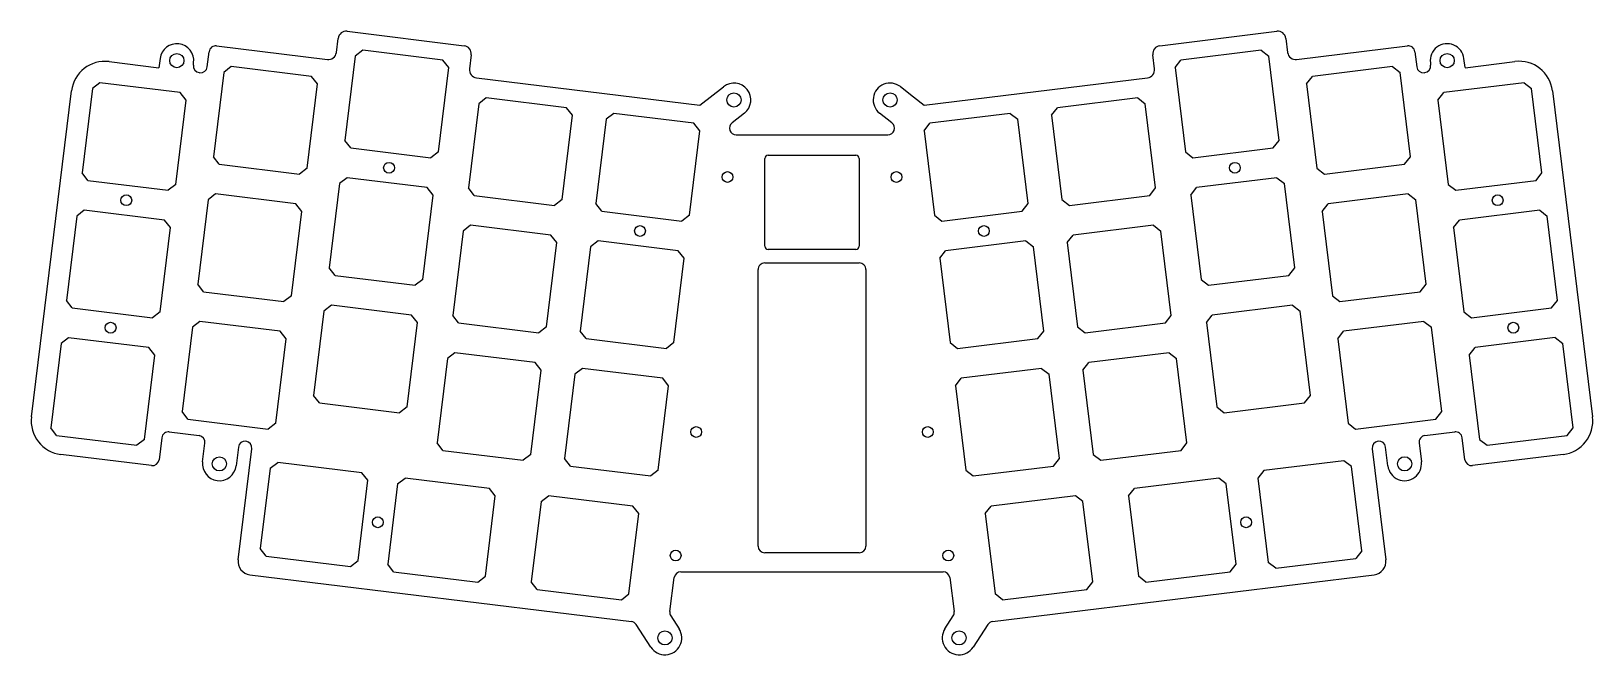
# Model space of a CAD drawing. Extents: x -116 to 116, y -67 to 25.
import ezdxf

# ---------------------------------------------------------------- set-up
doc = ezdxf.new("R2010")
doc.units = 0
doc.layers.add('BLACK', color=7, linetype='CONTINUOUS')

msp = doc.modelspace()

# ---------------------------------------------------------------- linework, layer by layer
at = {"layer": 'BLACK', "linetype": 'CONTINUOUS'}
for p, q in [((-88.310454, 23.192398), (-71.888603, 21.176048)), ((-70.5513, 22.220858), (-70.293851, 24.317614)), ((-68.956555, 25.362425), (-51.586995, 23.229712)), ((51.596987, 23.233771), (68.966547, 25.366484)), ((70.303843, 24.321673), (70.561292, 22.224917)), ((71.898595, 21.180107), (88.320446, 23.196457)), ((-104.266951, 20.872367), (-96.873585, 19.964576)), ((-96.707343, 21.318505), (-96.873141, 19.968193)), ((-89.698308, 20.094744), (-89.42487, 22.321721)), ((-67.762651, 21.678349), (-69.298205, 9.172268)), ((-66.648236, 22.549026), (-67.762651, 21.678349)), ((-54.737682, 21.086594), (-66.648236, 22.549026)), ((-53.867005, 19.972178), (-54.737682, 21.086594)), ((-50.542183, 21.892414), (-50.799633, 19.795659)), ((50.809625, 19.799718), (50.552175, 21.896473)), ((53.867006, 19.972178), (54.737683, 21.086594)), ((66.648237, 22.549026), (54.737683, 21.086594)), ((66.648237, 22.549026), (67.762652, 21.678349)), ((69.298206, 9.172268), (67.762652, 21.678349)), ((89.434862, 22.32578), (89.7083, 20.098803)), ((96.883133, 19.972252), (96.717335, 21.322564)), ((96.883577, 19.968635), (104.276943, 20.876426)), ((-91.763427, 20.348309), (-91.719499, 20.706075)), ((-90.892751, 19.233893), (-90.812724, 19.224067)), ((-87.251058, 19.272959), (-88.786612, 6.766878)), ((-86.136643, 20.143636), (-87.251058, 19.272959)), ((-74.226089, 18.681204), (-86.136643, 20.143636)), ((-73.355412, 17.566788), (-74.226089, 18.681204)), ((-55.402559, 7.466097), (-53.867005, 19.972178)), ((53.867006, 19.972178), (55.40256, 7.466097)), ((73.355413, 17.566788), (74.22609, 18.681204)), ((86.136644, 20.143636), (74.22609, 18.681204)), ((86.136644, 20.143636), (87.251059, 19.272959)), ((88.786613, 6.766878), (87.251059, 19.272959)), ((90.822716, 19.228126), (90.902743, 19.237952)), ((91.729491, 20.710134), (91.773419, 20.352368)), ((-115.775913, -31.833057), (-109.839029, 16.518983)), ((-106.739465, 16.867569), (-108.275019, 4.361488)), ((-105.62505, 17.738246), (-106.739465, 16.867569)), ((-93.714496, 16.275814), (-105.62505, 17.738246)), ((-92.843819, 15.161398), (-93.714496, 16.275814)), ((-74.890966, 5.060707), (-73.355412, 17.566788)), ((-49.75482, 18.458361), (-16.636841, 14.391983)), ((-16.636841, 14.391983), (-13.114461, 17.14917)), ((13.124453, 17.153232), (15.069731, 15.628211)), ((16.646833, 14.396042), (49.764812, 18.46242)), ((73.355413, 17.566788), (74.890967, 5.060707)), ((92.84382, 15.161398), (93.714497, 16.275814)), ((105.625051, 17.738246), (93.714497, 16.275814)), ((105.625051, 17.738246), (106.739466, 16.867569)), ((108.27502, 4.361488), (106.739466, 16.867569)), ((109.849021, 16.523042), (115.785905, -31.828998)), ((-94.379373, 2.655317), (-92.843819, 15.161398)), ((-49.43505, 14.629737), (-50.970604, 2.123656)), ((-48.320635, 15.500414), (-49.43505, 14.629737)), ((-36.410081, 14.037982), (-48.320635, 15.500414)), ((-35.539404, 12.923566), (-36.410081, 14.037982)), ((15.069731, 15.628211), (16.646833, 14.396042)), ((35.539404, 12.923566), (36.410081, 14.037982)), ((48.320635, 15.500414), (36.410081, 14.037982)), ((48.320635, 15.500414), (49.43505, 14.629737)), ((50.970604, 2.123656), (49.43505, 14.629737)), ((92.84382, 15.161398), (94.379374, 2.655317)), ((-37.074958, 0.417485), (-35.539404, 12.923566)), ((-30.527046, 12.308126), (-32.0626, -0.197955)), ((-29.412631, 13.178803), (-30.527046, 12.308126)), ((-17.502077, 11.716371), (-29.412631, 13.178803)), ((-16.6314, 10.601955), (-17.502077, 11.716371)), ((-10.029623, 13.214228), (-11.860169, 11.784453)), ((11.871228, 11.787679), (10.039615, 13.218287)), ((16.6314, 10.601955), (17.502077, 11.716371)), ((29.412631, 13.178803), (17.502077, 11.716371)), ((29.412631, 13.178803), (30.527046, 12.308126)), ((32.0626, -0.197955), (30.527046, 12.308126)), ((35.539404, 12.923566), (37.074958, 0.417485)), ((-18.166954, -1.904126), (-16.6314, 10.601955)), ((-11.244473, 9.996358), (11.255818, 9.999584)), ((16.6314, 10.601955), (18.166954, -1.904126)), ((-68.427528, 8.057852), (-69.298205, 9.172268)), ((-68.427528, 8.057852), (-56.516974, 6.59542)), ((-55.402559, 7.466097), (-56.516974, 6.59542)), ((-6.5, 7), (6.5, 7)), ((55.40256, 7.466097), (56.516975, 6.59542)), ((56.516975, 6.59542), (68.427529, 8.057852)), ((68.427529, 8.057852), (69.298206, 9.172268)), ((-87.915935, 5.652462), (-88.786612, 6.766878)), ((-87.915935, 5.652462), (-76.005381, 4.19003)), ((-74.890966, 5.060707), (-76.005381, 4.19003)), ((-7, -6.5), (-7, 6.5)), ((7, 6.5), (7, -6.5)), ((74.890967, 5.060707), (76.005382, 4.19003)), ((76.005382, 4.19003), (87.915936, 5.652462)), ((87.915936, 5.652462), (88.786613, 6.766878)), ((-107.404342, 3.247072), (-108.275019, 4.361488)), ((-107.404342, 3.247072), (-95.493788, 1.78464)), ((-94.379373, 2.655317), (-95.493788, 1.78464)), ((-70.084262, 2.770345), (-71.619816, -9.735736)), ((-68.969847, 3.641022), (-70.084262, 2.770345)), ((-57.059293, 2.17859), (-68.969847, 3.641022)), ((68.969848, 3.641022), (57.059294, 2.17859)), ((68.969848, 3.641022), (70.084263, 2.770345)), ((71.619817, -9.735736), (70.084263, 2.770345)), ((94.379374, 2.655317), (95.493789, 1.78464)), ((95.493789, 1.78464), (107.404343, 3.247072)), ((107.404343, 3.247072), (108.27502, 4.361488)), ((-89.572669, 0.364955), (-91.108223, -12.141126)), ((-88.458254, 1.235632), (-89.572669, 0.364955)), ((-76.5477, -0.2268), (-88.458254, 1.235632)), ((-57.72417, -11.441907), (-56.188616, 1.064174)), ((-56.188616, 1.064174), (-57.059293, 2.17859)), ((-50.099927, 1.00924), (-50.970604, 2.123656)), ((-50.099927, 1.00924), (-38.189373, -0.453192)), ((-37.074958, 0.417485), (-38.189373, -0.453192)), ((37.074958, 0.417485), (38.189373, -0.453192)), ((38.189373, -0.453192), (50.099927, 1.00924)), ((50.099927, 1.00924), (50.970604, 2.123656)), ((56.188617, 1.064174), (57.059294, 2.17859)), ((56.188617, 1.064174), (57.724171, -11.441907)), ((88.458255, 1.235632), (76.547701, -0.2268)), ((88.458255, 1.235632), (89.57267, 0.364955)), ((91.108224, -12.141126), (89.57267, 0.364955)), ((-109.061076, -2.040435), (-110.59663, -14.546516)), ((-107.946661, -1.169758), (-109.061076, -2.040435)), ((-96.036107, -2.63219), (-107.946661, -1.169758)), ((-77.212577, -13.847297), (-75.677023, -1.341216)), ((-75.677023, -1.341216), (-76.5477, -0.2268)), ((-31.191923, -1.312371), (-32.0626, -0.197955)), ((-31.191923, -1.312371), (-19.281369, -2.774803)), ((-18.166954, -1.904126), (-19.281369, -2.774803)), ((18.166954, -1.904126), (19.281369, -2.774803)), ((19.281369, -2.774803), (31.191923, -1.312371)), ((31.191923, -1.312371), (32.0626, -0.197955)), ((75.677024, -1.341216), (76.547701, -0.2268)), ((75.677024, -1.341216), (77.212578, -13.847297)), ((107.946662, -1.169758), (96.036108, -2.63219)), ((107.946662, -1.169758), (109.061077, -2.040435)), ((110.596631, -14.546516), (109.061077, -2.040435)), ((-96.700984, -16.252687), (-95.16543, -3.746606)), ((-95.16543, -3.746606), (-96.036107, -2.63219)), ((-51.756661, -4.278267), (-53.292215, -16.784348)), ((-50.642246, -3.40759), (-51.756661, -4.278267)), ((-38.731692, -4.870022), (-50.642246, -3.40759)), ((50.642246, -3.40759), (38.731692, -4.870022)), ((50.642246, -3.40759), (51.756661, -4.278267)), ((53.292215, -16.784348), (51.756661, -4.278267)), ((95.165431, -3.746606), (96.036108, -2.63219)), ((95.165431, -3.746606), (96.700985, -16.252687)), ((-39.396569, -18.490519), (-37.861015, -5.984438)), ((-37.861015, -5.984438), (-38.731692, -4.870022)), ((-32.848657, -6.599878), (-34.384211, -19.105959)), ((-31.734242, -5.729201), (-32.848657, -6.599878)), ((-19.823688, -7.191633), (-31.734242, -5.729201)), ((31.734242, -5.729201), (19.823688, -7.191633)), ((31.734242, -5.729201), (32.848657, -6.599878)), ((34.384211, -19.105959), (32.848657, -6.599878)), ((37.861015, -5.984438), (38.731692, -4.870022)), ((37.861015, -5.984438), (39.396569, -18.490519)), ((-20.488565, -20.81213), (-18.953011, -8.306049)), ((-18.953011, -8.306049), (-19.823688, -7.191633)), ((-6.99878, -8.990075), (7.00122, -8.990075)), ((6.5, -7), (-6.5, -7)), ((18.953011, -8.306049), (19.823688, -7.191633)), ((18.953011, -8.306049), (20.488565, -20.81213)), ((-70.749139, -10.850152), (-71.619816, -9.735736)), ((-70.749139, -10.850152), (-58.838585, -12.312584)), ((-57.72417, -11.441907), (-58.838585, -12.312584)), ((-7.99878, -50.990075), (-7.99878, -9.990075)), ((8.00122, -9.990075), (8.001219, -50.990073)), ((57.724171, -11.441907), (58.838586, -12.312584)), ((58.838586, -12.312584), (70.74914, -10.850152)), ((70.74914, -10.850152), (71.619817, -9.735736)), ((-90.237546, -13.255542), (-91.108223, -12.141126)), ((-90.237546, -13.255542), (-78.326992, -14.717974)), ((-77.212577, -13.847297), (-78.326992, -14.717974)), ((77.212578, -13.847297), (78.326993, -14.717974)), ((78.326993, -14.717974), (90.237547, -13.255542)), ((90.237547, -13.255542), (91.108224, -12.141126)), ((-109.725953, -15.660932), (-110.59663, -14.546516)), ((-109.725953, -15.660932), (-97.815399, -17.123364)), ((-72.405873, -16.137659), (-73.941427, -28.64374)), ((-71.291458, -15.266982), (-72.405873, -16.137659)), ((-59.380904, -16.729414), (-71.291458, -15.266982)), ((71.291459, -15.266982), (59.380905, -16.729414)), ((71.291459, -15.266982), (72.405874, -16.137659)), ((73.941428, -28.64374), (72.405874, -16.137659)), ((97.8154, -17.123364), (109.725954, -15.660932)), ((109.725954, -15.660932), (110.596631, -14.546516)), ((-96.700984, -16.252687), (-97.815399, -17.123364)), ((-90.779865, -17.672372), (-91.89428, -18.543049)), ((-78.869311, -19.134804), (-90.779865, -17.672372)), ((-60.045781, -30.349911), (-58.510227, -17.84383)), ((-58.510227, -17.84383), (-59.380904, -16.729414)), ((-52.421538, -17.898764), (-53.292215, -16.784348)), ((-52.421538, -17.898764), (-40.510984, -19.361196)), ((-39.396569, -18.490519), (-40.510984, -19.361196)), ((39.396569, -18.490519), (40.510984, -19.361196)), ((40.510984, -19.361196), (52.421538, -17.898764)), ((52.421538, -17.898764), (53.292215, -16.784348)), ((58.510228, -17.84383), (59.380905, -16.729414)), ((58.510228, -17.84383), (60.045782, -30.349911)), ((90.779866, -17.672372), (78.869312, -19.134804)), ((90.779866, -17.672372), (91.894281, -18.543049)), ((96.700985, -16.252687), (97.8154, -17.123364)), ((-110.262104, -20.078582), (-111.376519, -20.949259)), ((-98.35155, -21.541014), (-110.262104, -20.078582)), ((-91.89428, -18.543049), (-93.429834, -31.04913)), ((-79.534188, -32.755301), (-77.998634, -20.24922)), ((-77.998634, -20.24922), (-78.869311, -19.134804)), ((-33.513534, -20.220375), (-34.384211, -19.105959)), ((-33.513534, -20.220375), (-21.60298, -21.682807)), ((-20.488565, -20.81213), (-21.60298, -21.682807)), ((20.488565, -20.81213), (21.60298, -21.682807)), ((21.60298, -21.682807), (33.513534, -20.220375)), ((33.513534, -20.220375), (34.384211, -19.105959)), ((77.998635, -20.24922), (78.869312, -19.134804)), ((77.998635, -20.24922), (79.534189, -32.755301)), ((93.429835, -31.04913), (91.894281, -18.543049)), ((110.269641, -20.074548), (98.359087, -21.53698)), ((110.269641, -20.074548), (111.384056, -20.945225)), ((-111.376519, -20.949259), (-112.912073, -33.45534)), ((-99.016427, -35.161511), (-97.480873, -22.65543)), ((-97.480873, -22.65543), (-98.35155, -21.541014)), ((-52.963857, -22.315594), (-54.078272, -23.186271)), ((-41.053303, -23.778026), (-52.963857, -22.315594)), ((52.963857, -22.315594), (41.053303, -23.778026)), ((52.963857, -22.315594), (54.078272, -23.186271)), ((97.48841, -22.651396), (98.359087, -21.53698)), ((97.48841, -22.651396), (99.023964, -35.157477)), ((112.91961, -33.451306), (111.384056, -20.945225)), ((-54.078272, -23.186271), (-55.613826, -35.692352)), ((-41.71818, -37.398523), (-40.182626, -24.892442)), ((-40.182626, -24.892442), (-41.053303, -23.778026)), ((-34.055853, -24.637205), (-35.170268, -25.507882)), ((-22.145299, -26.099637), (-34.055853, -24.637205)), ((34.055853, -24.637205), (22.145299, -26.099637)), ((34.055853, -24.637205), (35.170268, -25.507882)), ((40.182626, -24.892442), (41.053303, -23.778026)), ((40.182626, -24.892442), (41.71818, -37.398523)), ((55.613826, -35.692352), (54.078272, -23.186271)), ((-35.170268, -25.507882), (-36.705822, -38.013963)), ((-22.810176, -39.720134), (-21.274622, -27.214053)), ((-21.274622, -27.214053), (-22.145299, -26.099637)), ((21.274622, -27.214053), (22.145299, -26.099637)), ((21.274622, -27.214053), (22.810176, -39.720134)), ((36.705822, -38.013963), (35.170268, -25.507882)), ((-73.07075, -29.758156), (-73.941427, -28.64374)), ((-73.07075, -29.758156), (-61.160196, -31.220588)), ((61.160197, -31.220588), (73.070751, -29.758156)), ((73.070751, -29.758156), (73.941428, -28.64374)), ((-92.559157, -32.163546), (-93.429834, -31.04913)), ((-92.559157, -32.163546), (-80.648603, -33.625978)), ((-60.045781, -30.349911), (-61.160196, -31.220588)), ((60.045782, -30.349911), (61.160197, -31.220588)), ((80.648604, -33.625978), (92.559158, -32.163546)), ((92.559158, -32.163546), (93.429835, -31.04913)), ((-112.041396, -34.569756), (-112.912073, -33.45534)), ((-112.041396, -34.569756), (-100.130842, -36.032188)), ((-95.327823, -34.04484), (-90.914752, -34.586697)), ((-79.534188, -32.755301), (-80.648603, -33.625978)), ((79.534189, -32.755301), (80.648604, -33.625978)), ((90.924744, -34.582638), (95.337815, -34.040781)), ((100.138379, -36.028154), (112.048933, -34.565722)), ((112.048933, -34.565722), (112.91961, -33.451306)), ((-99.016427, -35.161511), (-100.130842, -36.032188)), ((-96.442239, -34.915517), (-96.844005, -38.187642)), ((-90.386579, -38.490586), (-90.044075, -35.701113)), ((-85.081344, -36.31046), (-85.423848, -39.099933)), ((-85.117426, -53.01477), (-83.096317, -36.554155)), ((-54.743149, -36.806768), (-55.613826, -35.692352)), ((-54.743149, -36.806768), (-42.832595, -38.2692)), ((42.832595, -38.2692), (54.743149, -36.806768)), ((54.743149, -36.806768), (55.613826, -35.692352)), ((83.106309, -36.550096), (85.127418, -53.010711)), ((85.43384, -39.095874), (85.091336, -36.306401)), ((90.054067, -35.697054), (90.396571, -38.486527)), ((96.853997, -38.183583), (96.452231, -34.911458)), ((99.023964, -35.157477), (100.138379, -36.028154)), ((-97.958421, -39.058319), (-111.422529, -37.405135)), ((-80.369214, -39.453468), (-79.254798, -38.582791)), ((-66.748717, -40.118345), (-79.254798, -38.582791)), ((-41.71818, -37.398523), (-42.832595, -38.2692)), ((-35.835145, -39.128379), (-36.705822, -38.013963)), ((-35.835145, -39.128379), (-23.924591, -40.590811)), ((23.924591, -40.590811), (35.835145, -39.128379)), ((35.835145, -39.128379), (36.705822, -38.013963)), ((41.71818, -37.398523), (42.832595, -38.2692)), ((78.920474, -38.321588), (67.00992, -39.78402)), ((80.034889, -39.192265), (78.920474, -38.321588)), ((81.570443, -51.698346), (80.034889, -39.192265)), ((111.432521, -37.401076), (97.968413, -39.05426)), ((-80.369214, -39.453468), (-81.831646, -51.364022)), ((-67.340472, -53.143314), (-65.87804, -41.23276)), ((-65.87804, -41.23276), (-66.748717, -40.118345)), ((-61.461209, -41.775076), (-60.346793, -40.904399)), ((-47.840712, -42.439953), (-60.346793, -40.904399)), ((-22.810176, -39.720134), (-23.924591, -40.590811)), ((22.810176, -39.720134), (23.924591, -40.590811)), ((60.346793, -40.904399), (47.840712, -42.439953)), ((61.461209, -41.775076), (60.346793, -40.904399)), ((67.00992, -39.78402), (66.139243, -40.898436)), ((66.139243, -40.898436), (67.674797, -53.404517)), ((-61.461209, -41.775076), (-62.923641, -53.68563)), ((-48.432467, -55.464922), (-46.970035, -43.554368)), ((-46.970035, -43.554368), (-47.840712, -42.439953)), ((-40.189704, -44.386888), (-39.075288, -43.516211)), ((-26.569207, -45.051765), (-39.075288, -43.516211)), ((39.075288, -43.516211), (26.569207, -45.051765)), ((40.189704, -44.386888), (39.075288, -43.516211)), ((46.970035, -43.554368), (47.840712, -42.439953)), ((46.970035, -43.554368), (48.432467, -55.464922)), ((62.923641, -53.68563), (61.461209, -41.775076)), ((-40.189704, -44.386888), (-41.652136, -56.297442)), ((-27.160962, -58.076734), (-25.69853, -46.16618)), ((-25.69853, -46.16618), (-26.569207, -45.051765)), ((25.69853, -46.16618), (26.569207, -45.051765)), ((25.69853, -46.16618), (27.160962, -58.076734)), ((41.652136, -56.297442), (40.189704, -44.386888)), ((-80.960969, -52.478437), (-81.831646, -51.364022)), ((-80.960969, -52.478437), (-68.454888, -54.013991)), ((-68.454888, -54.013991), (-67.340472, -53.143314)), ((7.00122, -51.990076), (-6.99878, -51.990076)), ((68.789212, -54.275194), (80.699766, -52.812762)), ((81.570443, -51.698346), (80.699766, -52.812762)), ((-83.376073, -55.243602), (-26.79449, -62.190946)), ((-62.052964, -54.800045), (-62.923641, -53.68563)), ((-62.052964, -54.800045), (-49.546883, -56.335599)), ((-49.546883, -56.335599), (-48.432467, -55.464922)), ((-19.433682, -54.791845), (19.443166, -54.788307)), ((26.804482, -62.186887), (83.386065, -55.239543)), ((49.546883, -56.335599), (48.432467, -55.464922)), ((49.546883, -56.335599), (62.052964, -54.800045)), ((62.052964, -54.800045), (62.923641, -53.68563)), ((68.789212, -54.275194), (67.674797, -53.404517)), ((-40.781459, -57.411857), (-41.652136, -56.297442)), ((-40.781459, -57.411857), (-28.275378, -58.947411)), ((-21.09773, -60.678515), (-20.424722, -55.658957)), ((20.434378, -55.655342), (21.107722, -60.674456)), ((28.275378, -58.947411), (40.781459, -57.411857)), ((40.781459, -57.411857), (41.652136, -56.297442)), ((-28.275378, -58.947411), (-27.160962, -58.076734)), ((28.275378, -58.947411), (27.160962, -58.076734)), ((-20.944418, -61.357352), (-19.713917, -63.245691)), ((19.723909, -63.241632), (20.95441, -61.353293)), ((-23.902731, -65.975861), (-26.078592, -62.637463)), ((26.088584, -62.633404), (23.912723, -65.971802))]:
    msp.add_line(p, q, dxfattribs=at)
at = {"layer": 'BLACK'}
for centre, radius in [((-94.213421, 21.01229), 1.05), ((94.223413, 21.016349), 1.05), ((-11.572042, 15.1817), 1.05), ((11.582034, 15.185759), 1.05), ((-62.737245, 5.117405), 0.8), ((62.737245, 5.117405), 0.8), ((-12.529495, 3.750995), 0.8), ((12.529495, 3.750995), 0.8), ((-101.714055, 0.30662), 0.8), ((101.714055, 0.30662), 0.8), ((-25.507802, -4.252002), 0.8), ((25.507802, -4.252002), 0.8), ((-104.035671, -18.601383), 0.8), ((104.035671, -18.601383), 0.8), ((-17.172717, -34.065016), 0.8), ((17.172717, -34.065016), 0.8), ((-87.905214, -38.795259), 1.050001), ((87.915206, -38.7912), 1.050001), ((-64.400841, -47.459196), 0.8), ((64.400841, -47.459196), 0.8), ((-20.221331, -52.392616), 0.8), ((20.221331, -52.392616), 0.8), ((-21.808332, -64.610765), 1.050001), ((21.818324, -64.606706), 1.050001)]:
    msp.add_circle(centre, radius, dxfattribs=at)
for centre, radius, start, end in [((-94.213422, 21.012287), 2.512651, -6.99992666, 172.99993199), ((-88.432345, 22.199879), 0.999976, 82.99860817, 173.00137889), ((-69.102608, 24.171129), 1.200216, 83.01041777, 172.98968103), ((-51.733371, 22.038555), 1.200118, -6.99436698, 82.99444748), ((51.743319, 22.042647), 1.20008, -262.99625718, -173.00382333), ((69.112681, 24.175293), 1.200121, 7.00582056, 96.99408064), ((88.442342, 22.203946), 0.999969, 6.99821009, 97.00180286), ((94.223412, 21.016356), 2.512651, -353.00014204, -172.99986328), ((-104.876164, 15.909464), 5.000155, 83.00176857, 172.99822567), ((-71.742475, 22.367256), 1.200137, -96.99369206, -7.00660656), ((71.752558, 22.371433), 1.200243, -172.98831348, -83.0113879), ((104.886199, 15.91358), 5.000104, 7.0011933, 96.99881246), ((-90.770867, 20.226451), 1.000013, -186.9993021, -97.00077469), ((-90.690883, 20.21665), 1.000032, -96.99818126, -7.00183168), ((-49.608777, 19.649263), 1.199822, -187.0084331, -96.99145647), ((49.618725, 19.653355), 1.19986, -83.00673306, 7.00662263), ((90.700918, 20.220765), 1.000083, -172.99526334, -83.00472371), ((90.780816, 20.230543), 1.000051, -82.99705345, 6.99713025), ((-11.572081, 15.181669), 2.5, -51.90383053, 128.09389954), ((11.58203, 15.185761), 2.5, -308.09512858, -128.09494042), ((-11.244577, 10.996372), 1.000013, -232.00563709, -89.99404686), ((11.25573, 10.999565), 0.999981, -89.99499379, 52.01106434), ((-6.499965, 6.499965), 0.500036, 90.00406771, 179.99593229), ((6.499992, 6.499993), 0.500008, 0.00085942, 89.99914058), ((-6.500008, -6.500007), 0.499993, -180.00085945, -89.99914055), ((6.500035, -6.500035), 0.499965, -90.00406829, 0.00406829), ((-6.998792, -9.990063), 0.999988, -270.00068756, -179.99931244), ((7.00124, -9.990055), 0.99998, -0.00114594, 90.00114594), ((-110.813368, -32.442548), 4.999834, -187.00190954, -96.99809623), ((110.823317, -32.438456), 4.999872, -83.00146935, 7.00147511), ((-95.449793, -35.037258), 0.999886, 82.99342847, 173.00655858), ((-91.036702, -35.579305), 1.000072, -6.99591269, 82.99589974), ((91.04654, -35.575127), 0.999935, -263.00375855, -172.9962285), ((95.459741, -35.033253), 0.999934, 6.99622348, 97.00378946), ((-84.088836, -36.432347), 0.999965, -6.99667705, 172.99663027), ((84.098822, -36.428243), 0.999965, -352.99921336, -173.00073987), ((-97.836574, -38.065744), 1.000026, -96.99855337, -7.00145957), ((-87.905213, -38.795252), 2.5, -186.99985083, -7.00015493), ((87.91521, -38.791245), 2.5, -173.00102673, 7.00103249), ((97.846609, -38.061628), 1.000076, -172.99563541, -83.00435164), ((-83.132374, -53.25854), 1.999964, -187.00105482, -96.99899005), ((-6.99851, -50.989805), 1.000271, -179.98456297, -90.01549433), ((7.001156, -50.990014), 1.000062, -89.99639058, -0.00338024), ((83.142323, -53.254448), 2.000002, -82.99992394, 6.99996881), ((-19.433584, -55.791853), 1.000008, 90.00563121, 172.36307561), ((19.443226, -55.788341), 1.000035, 7.64271112, 90.0034799), ((-26.916385, -63.183535), 1.000046, 33.09624873, 82.99885553), ((-20.106582, -60.811399), 1.000017, -187.63620466, -146.91087171), ((20.116625, -60.807352), 0.999967, -33.09019285, 7.63726923), ((26.926348, -63.17943), 0.999997, 96.99984316, 146.90505259), ((-21.808306, -64.610805), 2.500001, -146.90605766, 33.0961908), ((21.818307, -64.606729), 2.500001, -213.09574612, -33.09438702)]:
    msp.add_arc(centre, radius, start, end, dxfattribs=at)

doc.saveas('drawing.dxf')
